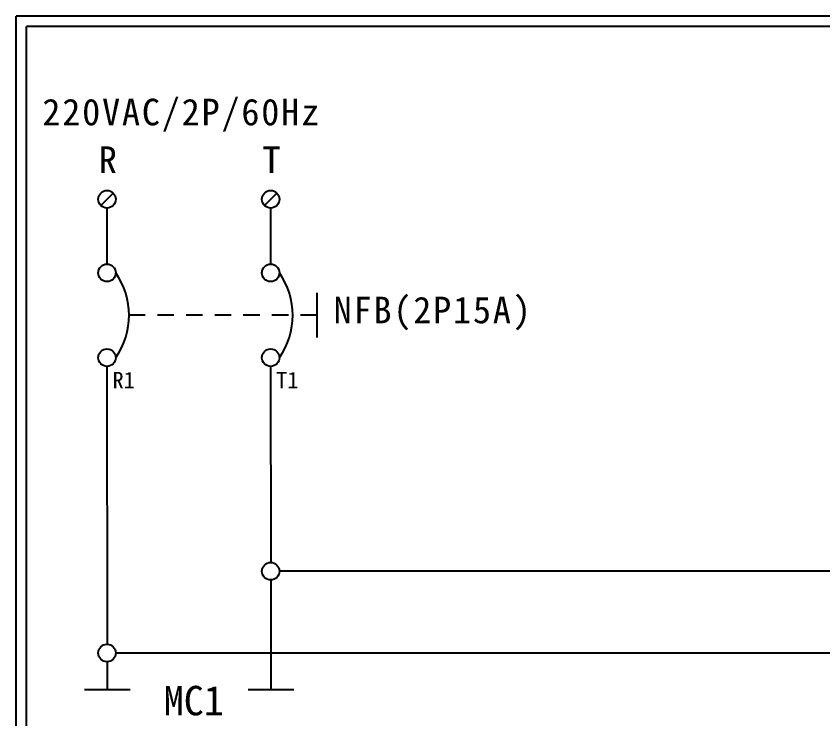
# Model space of a CAD drawing. Extents: x 10 to 297, y 3 to 207.
# Drawn here: x 10 to 108.6, y 121.1 to 207 of the extents above; entities that cross this region are included whole.
import ezdxf

# ---------------------------------------------------------------- set-up
doc = ezdxf.new("R2010")
doc.units = 0
doc.linetypes.add('HIDDEN9', pattern=[3.5, 2, -1.5])
doc.layers.get('0').update_dxf_attribs({"linetype": 'CONTINUOUS'})
doc.layers.add('圖框層', color=7, linetype='CONTINUOUS')
doc.layers.add('標尺寸層', color=3, linetype='CONTINUOUS')
doc.styles.add('STSL', font='KAIU.TTF')
doc.styles.add('標楷體', font='KAIU.TTF')

msp = doc.modelspace()

# ---------------------------------------------------------------- linework, layer by layer
for p, q in [((21.855, 185.345), (20.34, 183.831)), ((41.855, 185.345), (40.34, 183.831)), ((21.098, 164.097), (21.123, 130.191)), ((41.098, 164.097), (41.116, 140.191)), ((133.027, 139.12), (42.169, 139.12)), ((41.117, 138.049), (41.135, 124.675)), ((113.027, 129.12), (22.169, 129.12)), ((21.125, 128.049), (21.139, 124.675))]:
    msp.add_line(p, q)
at = {"color": 7, "linetype": 'HIDDEN9'}
msp.add_line((46.765, 170.41), (23.794, 170.41), dxfattribs=at)
for centre in [(21.098, 184.588), (41.098, 184.588), (21.098, 175.586), (41.098, 175.586), (21.098, 165.234), (41.098, 165.234), (41.098, 139.12), (21.098, 129.12)]:
    msp.add_circle(centre, 1.071)
at = {"color": 7}
for centre in [(14.742, 170.41), (34.742, 170.41)]:
    msp.add_arc(centre, 9.053, 325.1286, 34.8714, dxfattribs=at)
at = {"layer": '圖框層', "color": 7}
for p, q in [((297, 206.969), (10, 206.969)), ((10, 3), (10, 206.969)), ((295.75, 205.719), (11.25, 205.719)), ((11.25, 4.25), (11.25, 205.719))]:
    msp.add_line(p, q, dxfattribs=at)
at = {"layer": '標尺寸層', "color": 7}
for p, q in [((21.098, 183.517), (21.098, 176.657)), ((41.098, 183.517), (41.098, 176.657)), ((46.765, 173.143), (46.765, 167.677)), ((21.098, 164.163), (21.098, 164.097)), ((41.098, 164.163), (41.098, 164.097)), ((18.351, 124.675), (23.919, 124.675)), ((38.351, 124.675), (43.919, 124.675))]:
    msp.add_line(p, q, dxfattribs=at)

# ---------------------------------------------------------------- texts
at = {"color": 0, "char_height": 3.25, "style": '標楷體'}
for s, insert, width, attachment_point in [('\\pt6.5;{\\T1.1;220VAC/2P/60Hz}', (13.204, 196.875), 35.21297, 1), ('\\pt6.5;{\\T1.1;R}', (20.098, 191.047), 2, 1), ('\\pt6.5;{\\T1.1;T}', (40.098, 191.047), 2, 1), ('\\pt6.5;{\\T1.1;NFB(2P15A)}', (60.961, 172.678), 24.60718, 2)]:
    msp.add_mtext(s, dxfattribs=dict(at, insert=insert, width=width, attachment_point=attachment_point))
at = {"layer": '圖框層', "color": 4, "style": 'STSL'}
for s, height, p in [('R1', 2, (21.78, 161.487)), ('T1', 2, (41.78, 161.487)), ('MC1', 3.6, (28.032, 121.507))]:
    msp.add_text(s, height=height, dxfattribs=at).set_placement(p)

doc.saveas('drawing.dxf')
